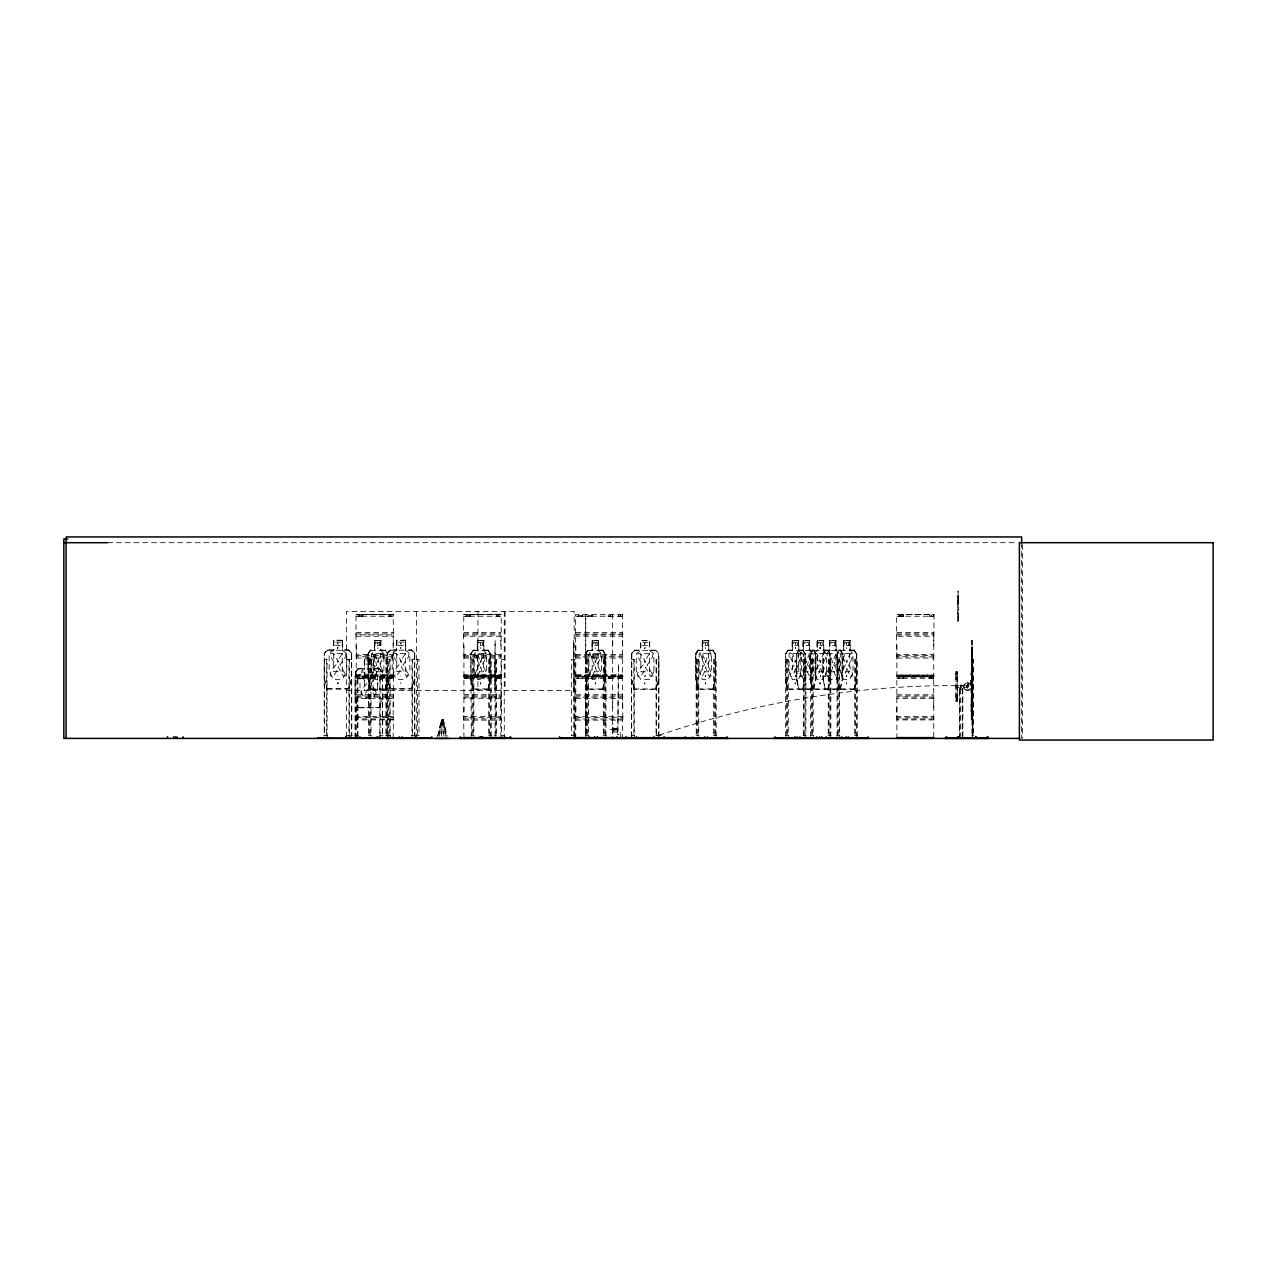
<?xml version="1.0" encoding="UTF-8"?>
<svg xmlns="http://www.w3.org/2000/svg" width="1277" height="1277" viewBox="0 0 1277 1277"><rect width="100%" height="100%" fill="white"/><g stroke="black" fill="none" stroke-linecap="round" stroke-linejoin="round"><path stroke-width="0.75" stroke-dasharray="5 3.75" d="M356.315 707.41L356.315 737.132M356.315 645.316L356.028 697.194L393.508 697.098L393.172 654.494L356.283 654.383L355.948 634.908L393.476 634.988L393.172 614.301M393.172 707.41L393.476 697.082M393.172 645.316L393.38 635.308M463.95 707.41L463.615 717.834M463.95 645.316L463.902 716.477L500.839 716.477L501.254 614.716L463.631 614.429L500.839 614.301L463.87 614.397L463.487 634.43L463.902 654.383L500.823 654.718M500.807 707.41L500.823 698.12M500.807 645.316L500.807 636.249L463.902 636.249M575.783 707.41L575.783 737.132M622.649 716.477L575.783 716.589L575.783 645.316M585.744 737.132L585.744 698.343M585.744 658.038L585.744 636.249M612.641 707.41L612.689 636.249M612.641 645.316L612.641 614.301M622.601 707.41L622.649 636.249L575.751 636.138M622.601 645.316L622.601 614.301M896.885 707.41L896.885 737.132M896.885 645.316L896.837 716.477L933.774 716.477L933.695 676.283M933.742 707.41L933.742 698.343L896.837 698.343M933.742 645.316L934.062 614.429L896.454 614.604L933.934 614.429M957.08 686.068C963.943 692.772 959.969 680.002 957.096 687.138M957.878 603.319L957.862 621.516L957.846 609.321M971.143 713.556L971.143 713.843M971.127 706.021L971.127 706.213M972.116 684.233L971.925 675.453M972.005 684.233L971.925 675.613M971.925 647.647L971.925 648.461L971.925 647.551M971.127 690.953L971.143 691.607M971.669 709.613L971.637 719.334L970.935 709.613M957.894 605.378L957.91 598.179M971.254 676.459L971.334 666.754L972.164 666.754L972.228 676.539L972.196 675.325M971.589 676.459L971.653 666.754M971.909 660.895L971.909 661.933L971.925 661.007M972.372 662.54L972.244 653.457L972.324 664.726M972.164 689.277L972.228 679.572M958.309 615.753L958.261 621.516L958.261 609.321M971.286 701.855L971.206 709.613L970.999 701.855M972.531 654.638L971.685 650.105L971.685 715.631M957.926 601.084L958.053 590.884L958.213 605.378M960.783 686.068L960.783 687.202M968.365 686.579C955.244 691.336 963.848 681.088 968.461 686.994C965.907 688.814 966.753 684.025 968.557 686.356M961.613 686.068L961.613 687.138M971.462 693.491L971.334 705.926L972.164 705.926L972.228 702.334M971.206 701.855L970.967 680.162L971.669 683.722M971.254 683.754L971.542 670.441M972.02 679.572L971.829 671.798M972.531 653.632L972.244 676.411M972.005 650.105L971.941 736.446M957.958 597.78L958.053 595.002L958.149 597.78M971.845 705.926L971.51 691.288M970.999 683.722L971.079 680.481M393.252 614.397L356.075 614.365L393.619 614.716L356.075 614.365L355.916 634.813M356.315 694.8L393.204 694.688M463.95 694.688L500.807 694.8M500.807 737.132L500.807 716.589M622.681 614.397L575.464 614.429L575.751 654.494M575.783 654.494L622.649 654.383M575.783 694.8L622.649 694.688M585.744 716.589L585.552 653.537L587.819 650.105L592.225 650.105M612.641 720.116L612.689 698.343M622.601 720.116L622.937 717.722L575.544 717.642M896.965 616.2L933.695 616.232L933.742 614.301L896.805 614.397L896.422 634.43L896.837 654.383L933.774 654.383L933.774 636.249L896.837 636.249M896.885 694.8L933.742 694.8M933.695 676.443L933.886 675.533L896.741 675.533L934.189 676.794L896.438 676.794L933.806 676.283L933.742 654.494M972.005 705.606L972.116 702.366M971.286 702.398L971.621 679.492L971.414 691.224M933.742 737.132L933.742 716.589M441.523 736.286L442.209 719.462L440.709 736.286M614.987 730.173L614.62 728.129L615.594 729.678M616.887 730.141C616.536 728.066 615.722 730.205 615.53 728.592M356.139 717.435L393.428 717.642L393.172 737.132M393.22 719.909L356.267 719.909M612.689 719.909L612.641 737.132M933.79 719.909L896.837 719.909M795.348 648.604L795.3 647.615M615.338 729.726L615.386 728.608M463.519 676.906L501.254 676.794L463.87 677.209L463.982 676.283L501.254 675.916L463.87 675.565M575.352 676.698L623.048 676.794L575.4 676.602L575.719 675.517L622.681 675.565L622.809 676.523M585.712 632.594L585.68 615.115M968.158 687.297L966.897 686.579L968.158 685.845M955.834 674.815L955.85 701.137M439.256 736.286L441.826 719.462L438.665 736.286M385.175 688.957L387.091 679.572M385.335 689.277L387.346 679.572L387.314 653.377L390.219 649.897L396.556 649.897L396.445 640.192L405.703 640.192L405.703 649.897L411.609 649.897M487.958 688.957L489.889 679.572L489.889 653.696M488.117 689.277L490.129 679.572L490.113 653.569L487.958 650.424M602.68 688.957L604.612 679.572L604.612 653.696L602.68 650.424M602.84 689.277L604.851 679.572L604.819 653.569L602.776 650.105M598.402 650.105L603.015 650.105L605.059 653.569L605.059 679.619L603.079 689.277L587.755 689.277L585.552 679.619L587.995 689.277M712.885 688.957L714.801 679.572M713.029 689.277L715.04 679.572M708.591 650.105L713.22 650.105L715.264 653.569L715.264 679.619L713.284 689.277L697.944 689.277L695.742 679.619L695.742 653.537L698.008 650.105L702.414 650.105M957.239 674.91L957.351 672.021L956.058 671.702M437.835 736.286L441.571 719.462L443.183 719.462L447.11 736.286M795.284 660.895L795.012 661.933L795.156 660.895M820.345 661.933L820.073 660.895M846.364 644.262L846.651 643.209L846.268 644.231M846.364 661.933L846.699 661.566M813.513 688.957L815.668 679.572L815.668 653.664L813.513 650.424M813.672 689.277L815.907 679.572L815.891 653.537L817.12 653.728L820.504 662.54C823.266 647.678 830.561 652.755 821.925 664.806C830.768 677.417 823.521 682.429 820.616 666.881C817.887 682.429 810.304 677.433 819.227 664.726L815.492 653.473L815.891 679.619M840.122 689.277L842.118 679.572L842.118 653.664M840.362 689.277L842.357 679.572L842.341 653.537L843.57 653.728L846.954 662.54C849.716 647.678 857.011 652.755 848.375 664.806C857.218 677.417 849.971 682.429 847.066 666.881C844.336 682.429 836.754 677.433 845.677 664.726L841.942 653.473L842.341 679.619M795.22 643.337L795.427 644.262L795.284 643.209M802.738 688.957L804.909 679.572L804.909 653.664L802.738 650.424M802.882 689.277L805.148 679.572M803.121 689.277L805.356 679.619L805.356 653.537L802.818 650.105L802.962 640.4L809.666 640.4L809.666 650.105M820.121 643.337L820.345 644.262M827.799 689.277L830.05 679.572M828.039 689.277L830.273 679.619L830.273 653.537L827.735 650.105M854.09 688.957L856.26 679.572L856.26 653.664L854.09 650.424M854.249 689.277L856.5 679.572M849.971 650.105L854.425 650.105L856.723 653.537L856.723 679.619L854.489 689.277L787.606 689.277L785.594 679.619L787.845 689.277M377.8 643.337L377.673 643.879M437.612 736.286L441.539 719.462M480.375 644.262L480.439 643.991M480.375 661.933L480.663 660.895M595.098 644.262L595.162 643.991M595.098 661.933L595.369 660.895M705.303 644.262L705.367 643.991M705.303 661.933L705.638 661.566M377.737 660.895L378.008 661.933M480.28 644.231L480.535 643.209M480.28 661.917L480.535 660.895M595.002 644.231L595.242 643.209M595.002 661.917L595.242 660.895M613.63 729.183L613.678 730.157L613.63 728.113M614.46 729.678L614.045 728.113L613.694 729.997M615.642 730.173L615.961 728.401M616.887 728.257L616.344 729.646L616.089 728.257M616.488 729.678L616.168 728.592M705.207 644.231L705.447 643.209M705.207 661.917L705.447 660.895M846.268 661.901L846.428 661.678M575.432 634.046L622.968 633.935M644.614 644.262L644.997 643.209M644.614 661.933L644.997 660.895M338.07 661.741L337.687 660.688M401.138 661.741L400.739 660.688M658.565 679.572L655.42 688.957L634.461 688.957L631.844 679.572L631.844 653.696L634.573 650.424L655.532 650.424L658.565 653.664M634.35 689.277L631.429 679.619L634.238 689.277L655.755 689.277L658.756 679.619L658.868 653.537L655.548 650.105M655.755 689.277L658.868 679.619M337.591 643.672L338.15 644.087M351.462 679.364L348.318 688.75L327.295 688.75M368.446 662.38L369.053 662.779M368.845 680.178L368.814 680.066M379.173 707.458L382.334 698.072M379.397 707.777L382.637 698.12L379.508 707.777L357.927 707.777L355.118 698.12L355.118 672.085L358.135 668.605M400.643 643.672L401.217 644.087M390.363 688.75L411.481 688.75L414.418 679.364M411.481 688.75L414.833 679.412L411.593 689.069L390.123 689.069L387.314 679.412L390.235 689.069M644.901 643.337L644.566 644.278M337.687 643.001L338.07 644.055M368.207 662.731L368.638 661.694L369.069 662.731M400.739 643.001L401.138 644.055M644.486 661.901L644.949 660.863M622.968 634.813L575.496 634.988M393.38 719.174L356.028 718.855M795.348 647.918L795.14 647.599M622.857 719.079L575.544 718.951M393.555 677.002L355.868 676.794L393.38 677.081M585.457 675.661L585.473 677.033M613.04 677.002L612.784 675.533M826.554 671.798L823.298 679.572L824.942 689.277M355.948 633.935L393.539 633.935M355.948 655.724L393.539 655.724M355.948 696.029L393.539 696.029M463.615 655.74L501.095 655.644M575.416 655.724L623.032 655.915M575.496 695.949L622.968 696.029M896.518 633.935L934.03 633.759M896.518 655.724L934.03 655.644M896.518 696.029L934.03 695.949M896.518 717.818L934.078 717.722M393.428 656.873L356.028 656.777M622.857 656.873L575.544 656.873M622.857 697.178L575.544 697.178M933.998 656.873L896.582 656.777M933.998 697.178L896.55 696.987M933.998 718.951L896.63 718.951M388.495 616.2L391.736 616.2M388.495 678.279L391.736 678.279M496.13 616.2L499.355 616.2M496.13 678.279L499.355 678.279M607.964 616.2L611.204 616.2M617.924 616.2L621.165 616.2M607.964 678.279L611.204 678.279M617.924 678.279L621.165 678.279M929.065 616.2L932.29 616.2M929.065 678.279L932.29 678.279M957.239 701.233L957.08 698.327L957.239 700.69M798.795 650.105L796.72 653.696L796.736 679.619L798.732 689.277M796.96 653.696L798.891 650.424M825.006 650.105L822.947 653.569L822.947 679.619M825.245 650.105L823.17 653.696L823.186 679.619L817.232 679.572L813.976 671.798L813.976 653.664L817.232 650.424L817.248 640.4M823.41 653.696L825.341 650.424M785.722 736.446L785.594 653.569L787.67 650.105L792.347 650.105M785.834 679.619L785.834 653.569L787.909 650.105M786.057 653.696L788.005 650.424M812.507 689.277L810.512 679.619L810.512 653.569L812.571 650.105M810.624 736.446L810.751 653.569L812.81 650.105M812.922 650.424L810.959 653.696L810.959 679.572L812.922 688.957M837.073 736.446L836.962 653.569L839.26 650.105M839.197 689.277L837.169 679.572L837.201 653.569L839.356 650.424M358.039 616.2L363.769 616.2M358.039 678.279L363.769 678.279M465.674 616.2L471.405 616.2M465.674 678.279L471.405 678.279M577.507 616.2L583.238 616.2M587.468 616.2L593.198 616.2M577.507 678.279L583.238 678.279M587.468 678.279L593.198 678.279M898.609 616.2L904.339 616.2M898.609 678.279L904.339 678.279M387.314 679.619L385.574 689.277L370.25 689.277L368.047 679.619L368.047 653.537L370.314 650.105L374.704 650.105M368.255 653.664L370.553 650.105M370.633 650.424L368.494 653.664L368.494 736.446M490.113 679.619L488.357 689.277L473.033 689.277L470.83 679.619L470.83 653.537L473.352 650.105M471.053 653.664L473.432 650.424M585.76 653.664L588.058 650.105M588.154 650.424L586.015 653.664L586.015 736.446M695.965 653.664L698.264 650.105M698.343 650.424L696.204 653.664L696.204 736.446M480.567 682.972L480.567 683.977M595.29 682.972L595.29 683.977M393.38 676.523L393.252 675.517L356.315 676.251M631.381 736.446L631.429 653.569L634.446 650.105M631.732 653.696L634.461 650.424M327.407 650.216L324.55 653.489L324.55 736.238M355.421 672.197L358.262 668.925M390.331 649.897L387.314 653.377M390.459 650.216L387.617 653.489L387.665 736.446M393.14 676.443L356.251 676.283M622.569 676.443L575.719 676.283M820.393 675.485L820.409 676.363M377.545 675.485L377.944 676.459L377.609 675.565M480.344 675.485L480.615 676.523L480.36 675.613M595.066 675.485L595.449 676.459L595.082 675.613M705.255 675.485L705.527 676.523L705.367 675.533M826.634 653.664L829.874 650.424L829.874 640.719M393.14 616.232L356.395 616.2M393.14 678.326L356.363 678.326M500.76 616.232L464.03 616.2M463.95 675.054L500.807 675.054L464.03 675.054M500.76 678.326L463.982 678.326M622.569 616.232L575.863 616.2M622.569 678.326L575.831 678.326M933.695 678.326L896.917 678.326M820.265 676.395L820.361 675.613M933.663 678.279L933.742 675.054L896.885 675.054L933.695 675.086M377.769 682.972L377.769 683.977M645.268 675.629L644.709 676.459L645.268 675.485M400.962 647.742L400.563 648.349M795.411 683.945L795.044 682.908L795.156 683.849M617.014 728.816L610.438 729.375M956.074 671.702L955.85 674.815M957.255 698.104L956.058 698.024L956.058 674.99L957.255 674.91M957.255 701.233L956.058 701.312M820.249 648.604L820.153 647.487M846.699 648.604L846.491 647.599M613.535 727.938L613.423 730.348L614.029 728.305M644.693 682.86L644.949 683.977M368.383 666.003L368.51 666.594M337.543 682.652L337.814 683.77M400.611 682.652L400.866 683.77M368.415 701.36L368.415 702.462M846.699 683.961L846.443 682.844M705.495 647.599L705.686 648.54M622.681 677.129L575.719 677.129M705.479 682.972L705.479 683.977L705.638 682.844M337.83 648.397L337.894 647.407L337.639 648.285M400.898 648.397L400.707 647.391M644.949 683.849L644.662 682.908M337.735 660.656L338.213 661.709M400.786 660.656L401.265 661.709M107.731 542.693L1017.402 542.693M356.283 632.594L393.204 632.594M463.902 632.594L500.839 632.594M575.751 632.594L622.649 632.594M896.837 632.594L933.774 632.594M463.647 633.871L501.063 633.775M463.647 634.988L501.095 634.988M896.582 634.988L934.03 634.988M356.283 636.249L393.204 636.249L393.172 654.383M348.445 649.897L351.782 653.329L348.557 649.897L342.523 649.897L342.635 640.192L333.393 640.192L333.505 649.897L327.151 649.897L324.246 653.377L324.246 679.412L327.183 689.069M381.137 640.4L374.464 640.4L374.464 650.105M342.332 640.511L333.696 640.511L333.696 650.216L329.131 653.457L329.131 671.59L333.696 679.364L342.22 679.364L346.785 671.59L346.785 653.457L342.22 650.216L342.22 640.511M374.672 640.719L380.913 640.719M405.384 640.511L396.748 640.511L396.748 650.216L392.183 653.457L392.183 671.59L396.748 679.364L405.288 679.364L409.853 671.59L409.853 653.457L405.288 650.216L405.288 640.511M477.47 640.719L483.712 640.719M592.193 640.719L598.434 640.719M702.382 640.719L708.623 640.719M792.315 640.719L798.636 640.719M803.185 640.719L809.458 640.719M817.232 640.719L823.537 640.719M829.635 640.719L835.892 640.719M843.682 640.719L849.987 640.719M377.944 648.604L377.88 647.599M644.693 648.604L645.156 647.519L644.646 648.54M819.978 648.604L820.137 647.599M327.295 650.216L348.429 650.216L351.367 653.457L351.462 736.238M380.881 650.105L385.51 650.105M390.363 650.216L411.481 650.216L414.53 653.457L414.53 736.238M473.097 650.105L477.502 650.105M483.68 650.105L488.309 650.105M634.334 650.105L640.655 650.105L640.543 640.4L649.77 640.4L649.658 650.105L655.66 650.105M803.201 650.105L798.556 650.105L796.497 653.569L796.497 679.619L798.492 689.277M809.426 650.105L817.248 650.105M823.521 650.105L829.651 650.105M835.876 650.105L843.698 650.105M370.394 650.424L385.415 650.424M473.192 650.424L488.213 650.424M587.915 650.424L602.92 650.424M698.104 650.424L713.125 650.424M787.765 650.424L854.329 650.424M414.722 653.329L414.881 736.238M368.047 653.537L368.287 679.619L370.49 689.277M470.83 653.537L471.293 736.446M490.113 653.569L490.464 736.446M631.429 653.569L631.732 736.446M695.742 653.537L695.997 679.619L698.2 689.277M715.264 653.569L715.264 679.619M856.723 653.537L856.5 736.446M463.695 656.873L501.095 656.777M356.283 658.038L393.204 658.038M463.902 658.038L500.839 658.038M575.751 658.038L622.649 658.038M896.837 658.038L933.774 658.038M351.813 659.267L348.956 659.267L348.956 736.238M387.25 659.267L390.123 659.267L390.123 738.218M414.881 659.267L412.008 659.267L412.008 736.238M346.37 659.475L349.052 659.475M368.494 659.475L371.032 659.475L371.032 736.446M416.302 659.475L418.984 659.475L418.984 735.536M471.293 659.475L473.831 659.475L473.831 736.446M495.029 659.475L496.242 659.475L496.083 738.409M504.271 659.475L501.59 659.475L501.59 735.536M586.015 659.475L588.553 659.475L588.553 736.446M631.381 659.475L634.238 659.475L634.238 738.409M696.204 659.475L698.742 659.475L698.742 736.446M785.722 659.475L788.276 659.475L788.276 738.409M803.345 659.475L805.899 659.475L805.899 736.446M810.624 659.475L813.178 659.475L813.178 738.409M837.073 659.475L839.627 659.475L839.627 738.409M971.941 659.475L973.585 659.475L973.521 736.446M371.559 660.832L366.084 660.832L366.084 664.072L371.559 664.072M705.367 661.678L705.574 660.895M494.806 662.731L495.125 689.277M971.334 667.073L972.164 667.073M358.023 668.605L364.36 668.605L364.248 658.9L373.491 658.9L373.491 668.605M373.395 668.605L379.413 668.605M358.151 668.925L379.285 668.925M803.425 671.798L809.458 671.798L809.458 653.664L811.198 653.473L807.431 664.806C816.211 677.401 809.027 682.445 806.138 666.881C805.739 679.795 796.162 679.731 795.715 666.881C792.985 682.429 785.387 677.433 794.326 664.726C785.93 652.866 792.778 647.647 795.603 662.54C798.348 647.678 805.659 652.755 797.008 664.806L800.998 676.491L804.749 664.726C796.433 652.882 803.217 647.631 806.026 662.54L809.426 653.728L803.425 653.664L803.345 736.446M823.298 671.798L817.232 671.798L817.232 653.664L823.298 653.664L823.41 679.572L825.181 689.277M829.874 671.798L835.892 671.798L835.892 653.664L837.648 653.473L833.881 664.806C842.66 677.401 835.477 682.445 832.588 666.881C829.874 682.445 822.34 677.401 831.199 664.726C822.883 652.882 829.667 647.631 832.476 662.54L835.876 653.728L829.874 653.664L829.811 679.572L835.892 679.572L839.133 671.798L839.133 653.664L835.892 650.424L835.876 640.4M957.08 674.687L957.08 672.021L957.718 701.616L957.495 672.021L956.058 672.021L956.058 674.687L957.495 674.687M393.252 677.129L356.044 677.033M500.871 677.209L463.743 677.081M933.806 677.129L896.757 677.113M382.685 679.204L379.812 679.204L379.812 736.446M351.67 679.412L348.525 689.069L327.072 689.069M470.83 679.619L473.288 689.277M810.512 679.619L812.763 689.277M837.201 679.619L838.957 689.277M377.928 682.844L377.864 683.849M480.727 682.844L480.727 683.977L480.759 682.908M595.449 682.844L595.449 683.977L595.481 682.908M819.994 682.844L820.153 683.977L820.153 682.972M971.685 683.578L971.685 709.677M966.897 686.579L968.573 686.579M370.394 688.957L385.415 688.957M473.192 688.957L488.213 688.957M587.915 688.957L602.92 688.957M698.104 688.957L713.125 688.957M787.765 688.957L854.329 688.957M959.538 689.069L962.858 689.069M573.932 689.277L573.596 640.4L573.932 736.446M346.37 690.442L574.203 690.442M463.647 695.949L501.095 695.949M463.695 697.178L501.095 697.082M393.428 717.642L393.172 716.589L356.315 716.589L356.283 698.343L393.204 698.343L393.172 716.477M500.839 698.343L463.902 698.232M575.751 698.343L622.649 698.343L622.857 717.642M957.495 698.327L956.058 698.327L956.058 701.009L957.495 701.009M368.526 701.472L368.526 702.35M971.909 702.446L972.244 653.537M971.334 705.606L972.164 705.606M358.151 707.458L379.285 707.458M972.02 715.631L971.398 670.441M501.095 717.738L463.647 717.738L463.95 737.132M463.695 718.951L501.095 718.855M463.902 720.116L500.839 720.116M575.751 720.116L622.649 720.116L622.601 737.132M612.593 727.443L613.311 736.079M612.481 727.938L612.593 730.348M616.887 727.938L617.014 730.348M614.173 728.401L614.54 730.157M612.481 728.768L612.481 729.662M617.014 728.672L617.014 729.598M610.438 729.422L617.014 729.47M614.524 729.869L614.748 728.624M612.593 731.976L620.734 731.976L620.734 737.116M323.911 735.329L327.343 735.329L327.343 736.159M352.101 735.329L348.669 735.329L348.669 736.159M386.963 735.329L390.411 735.329L390.411 736.159M415.169 735.329L411.721 735.329L411.721 736.159M656.426 735.265L663.002 735.265L663.002 736.079M346.067 735.536L349.355 735.536M354.767 735.536L358.214 735.536M368.255 735.536L371.304 735.536M379.524 735.536L382.972 735.536M385.654 735.536L388.703 735.536M415.999 735.536L419.287 735.536M471.037 735.536L474.102 735.536M488.452 735.536L491.501 735.536M494.726 735.536L496.545 735.536M501.286 735.536L504.575 735.536M571.218 735.536L575.257 735.536M585.76 735.536L588.809 735.536M603.159 735.536L606.208 735.536M631.093 735.536L634.525 735.536M655.771 735.536L659.219 735.536M695.965 735.536L699.014 735.536M713.364 735.536L716.413 735.536M785.451 735.536L788.532 735.536M803.089 735.536L806.17 735.536M810.368 735.536L813.449 735.536M827.991 735.536L831.072 735.536M836.818 735.536L839.899 735.536M854.441 735.536L857.521 735.536M971.637 735.536L973.888 735.536M846.603 682.972L846.507 683.849M846.811 675.613L846.555 676.523L846.843 675.485M595.226 647.95L595.497 648.54M795.475 675.485L795.204 676.523L795.459 675.613M373.092 668.925L377.657 672.165L377.657 690.298L373.092 698.072L364.552 698.072L359.986 690.298L359.986 672.165L364.552 668.925L364.552 659.219L373.187 659.219L373.092 668.925L373.395 658.9M823.298 650.424L826.554 653.664L826.634 671.798L829.874 679.572M809.458 650.424L812.683 653.664L812.683 671.798L809.458 679.572L803.425 679.572L800.184 671.798L800.184 653.664L803.425 650.424L803.425 640.719M411.497 649.897L414.833 653.329M379.301 668.605L382.637 672.037L382.685 736.446M379.173 668.925L382.334 672.165L382.334 736.446M585.744 614.301L585.712 694.688M854.185 650.105L856.5 653.664M827.64 650.424L830.05 653.664M840.298 650.105L842.581 653.537M840.058 650.105L842.357 653.664M813.609 650.105L816.131 653.537M712.981 650.105L715.04 653.696M712.885 650.424L714.801 653.696M488.053 650.105L490.352 653.569M385.271 650.105L387.554 653.569L385.175 650.424M356.028 697.082L356.283 698.343M387.617 679.364L390.459 688.75M355.421 698.072L358.262 707.458M324.55 679.364L327.407 688.75M820.201 643.209L820.441 644.231M820.201 660.895L820.441 661.917M377.864 643.209L378.104 644.231M377.864 660.895L378.104 661.901M696.204 679.572L698.343 688.957M586.015 679.572L588.154 688.957M471.293 679.572L473.432 688.957M368.494 679.572L370.633 688.957M443.151 719.462L446.886 736.286M796.96 679.572L798.891 688.957M446.056 736.286L443.007 719.462L445.737 738.154M444.013 736.286L442.64 719.462L443.199 736.286M614.891 728.592L614.955 729.678M971.797 705.606L971.653 701.392M972.132 653.664L972.148 640.4M971.589 702.366L971.653 705.926M972.164 650.105L972.228 653.664M972.404 664.806L972.515 676.539L972.372 666.881M971.733 671.798L972.005 689.277M971.845 666.754L971.909 676.108M958.213 598.179L958.229 610.39M1022.43 544.672L1022.43 738.409M1021.648 542.693L1021.648 738.409M972.962 659.475L973.026 738.409M972.34 650.424L971.829 640.4L972.547 736.446L972.499 659.475M962.858 736.446L962.858 688.255L961.597 688.255L961.629 684.967L960.767 684.967L960.767 688.255L959.538 688.255L959.538 736.446M962.523 689.069L962.539 736.446M962.235 689.069L962.219 736.446M960.176 689.069L960.16 736.446M959.873 689.069L959.857 736.446M957.08 674.99L957.096 698.024M956.473 672.021L956.473 674.687M956.473 698.327L956.473 701.009M931.46 615.099L931.46 616.2M931.46 677.177L931.46 678.279M929.768 615.099L929.895 616.2M929.895 677.177L929.895 678.279M903.477 615.865L899.471 615.865M903.238 615.227L903.238 616.232M903.238 677.305L903.238 678.326M899.71 615.227L899.71 616.232M899.71 677.305L899.71 678.326M857.266 736.446L857.266 659.475L854.712 659.475L854.712 736.446M855.478 659.475L855.478 736.446M850.211 650.105L850.211 640.4L843.458 640.4L843.458 650.105M849.971 640.4L849.987 650.424M849.748 640.719L849.748 650.424L853.004 653.664L853.004 671.798L849.748 679.572L843.682 679.572L840.426 671.798L840.426 653.664L843.682 650.424L843.698 640.4M843.921 640.719L843.921 650.424M838.861 659.475L838.861 736.446M837.84 659.475L837.84 736.446M837.409 653.696L837.409 679.572M836.116 650.105L836.116 640.4L829.412 640.4L829.412 650.105M835.653 640.719L835.653 650.424M830.816 736.446L830.816 659.475L828.262 659.475L828.262 736.446M830.034 653.537L830.05 736.446M829.651 640.4L829.635 650.424M829.028 659.475L829.028 736.446M823.761 650.105L823.761 640.4L817.009 640.4L817.009 650.105M823.521 640.4L823.537 650.424M819.946 647.551L819.946 648.54M819.962 682.908L819.962 683.913M817.472 640.719L817.472 650.424M812.427 659.475L812.427 736.446M811.39 659.475L811.39 736.446M809.426 640.4L809.203 650.424M805.117 653.537L805.148 736.446M804.111 659.475L804.111 736.446M803.201 640.4L803.185 650.424M798.843 650.105L798.843 640.4L792.107 640.4L792.107 650.105M798.604 640.4L798.636 650.424M798.396 640.719L798.396 650.424L801.653 653.664L801.653 671.798L798.396 679.572L792.315 679.572L789.074 671.798L789.074 653.664L792.315 650.424L792.347 640.4M792.554 640.719L792.554 650.424M787.51 659.475L787.51 736.446M786.488 659.475L786.488 736.446M716.142 736.446L716.142 659.475L713.604 659.475L713.604 736.446M715.375 659.475L715.375 736.446M714.386 659.475L714.386 738.409M708.831 650.105L708.831 640.4L702.174 640.4L702.174 650.105M708.591 640.4L708.384 650.424L711.592 653.664L711.592 671.798L708.384 679.572L702.382 679.572L699.173 671.798L699.173 653.664L702.382 650.424L702.414 640.4M705.67 682.908L705.67 683.913M702.637 640.719L702.637 650.424M697.976 659.475L697.976 736.446M696.971 659.475L696.971 736.446M658.932 736.446L658.932 659.475L656.059 659.475L656.059 736.446M658.453 653.664L658.565 736.446M656.426 659.475L656.426 736.446M633.887 659.475L633.887 736.446M620.335 615.099L620.335 616.2M620.446 677.177L620.335 678.279M618.754 615.099L618.754 616.2M618.754 677.177L618.754 678.279M610.374 615.099L610.374 616.2M610.374 677.177L610.374 678.279M608.794 615.099L608.794 616.2M608.682 677.177L608.794 678.279M605.952 736.446L605.952 659.475L603.414 659.475L603.414 736.446M605.186 659.475L605.186 736.446M604.181 659.475L604.181 738.409M598.642 650.105L598.642 640.4L591.969 640.4L591.969 650.105M598.402 640.4L598.434 650.424M598.179 640.719L598.179 650.424L601.403 653.664L601.403 671.798L598.179 679.572L592.193 679.572L588.984 671.798L588.984 653.664L592.193 650.424L592.225 640.4M592.432 640.719L592.432 650.424M592.352 615.865L588.33 615.865M592.113 615.227L592.113 616.232M592.113 677.305L592.113 678.326M588.569 615.227L588.569 616.232M587.771 659.475L587.771 736.446M586.782 659.475L586.782 736.446M585.712 720.116L585.712 735.664M582.392 615.865L578.369 615.865M582.152 615.227L582.152 616.232M582.152 677.305L582.152 678.326M578.609 615.227L578.609 616.232M578.609 677.305L578.609 678.326M574.953 738.409L574.953 659.475L571.521 659.475L571.521 735.536M574.203 735.536L574.203 611.491L346.37 611.491L346.37 735.536M505.069 611.491L505.069 690.442M504.255 611.491L504.271 735.536M498.653 615.099L498.525 616.2M498.525 677.177L498.525 678.279M496.961 615.099L496.961 616.2M496.961 677.177L496.961 678.279M496.051 659.475L496.051 736.446M495.045 736.446L495.125 640.4L494.806 689.277M491.23 736.446L491.23 659.475L488.692 659.475L488.692 736.446M489.458 659.475L489.458 738.409M483.919 650.105L483.919 640.4L477.263 640.4L477.263 650.105M483.68 640.4L483.712 650.424M483.472 640.719L483.472 650.424L486.681 653.664L486.681 671.798L483.472 679.572L477.47 679.572L474.262 671.798L474.262 653.664L477.47 650.424L477.502 640.4M480.775 647.551L480.775 648.54M477.933 611.491L477.933 690.442M473.065 659.475L473.065 736.446M472.059 659.475L472.059 736.446M470.543 615.865L466.536 615.865M470.303 615.227L470.303 616.232M470.303 677.305L470.303 678.326M466.775 615.227L466.775 616.232M466.775 677.305L466.775 678.326M417.435 659.475L417.419 735.536M416.398 611.491L416.302 735.536M412.359 659.267L412.359 736.238M405.591 640.192L405.384 650.216M396.86 640.511L396.86 650.216M390.89 615.099L390.89 616.2M390.89 677.177L390.89 678.279M389.772 659.267L389.772 736.238M389.325 615.099L389.325 616.2M389.198 677.177L389.325 678.279M388.431 736.446L388.431 659.475L385.893 659.475L385.893 736.446M387.091 653.696L387.25 736.238M386.676 659.475L386.676 738.409M380.881 640.4L380.913 650.424M380.674 640.719L380.674 650.424L383.882 653.664L383.882 671.798L380.674 679.572L374.672 679.572L371.463 671.798L371.463 653.664L374.672 650.424L374.704 640.4M380.163 679.204L380.163 736.446M374.927 640.719L374.927 650.424M373.092 690.298L373.092 672.165L364.552 672.165L364.552 690.298M370.266 659.475L370.266 736.446M369.276 659.475L369.276 736.446M364.663 659.219L364.663 668.925M362.907 615.865L358.901 615.865M362.668 615.227L362.668 616.232M362.668 677.305L362.668 678.326M359.14 615.227L359.14 616.232M359.14 677.305L359.14 678.326M357.927 736.446L357.927 679.204L355.054 679.204L355.054 738.409M357.576 679.204L357.576 736.446M355.533 672.197L355.405 736.446M351.67 653.329L351.813 736.238M349.307 659.267L349.307 736.238M342.523 640.192L342.332 650.216M337.511 647.343L337.511 648.349M333.808 640.511L333.808 650.216M327.056 738.218L327.056 659.267L324.198 659.267L324.198 736.238M326.704 659.267L326.704 736.238M659.06 735.265A973.409 895.816 -59 0 1 963.896 685.621M968.189 686.451L968.189 686.292M971.127 673.266L971.127 674.304L971.127 673.266M971.35 709.613L971.302 719.334L971.254 709.613M971.909 643.209L971.909 644.262L971.925 643.337M972.547 679.572L972.483 689.277L971.685 689.277L971.621 679.572L972.563 679.619M338.197 683.195C337.751 684.775 337.351 681.806 338.197 683.195M337.543 675.661L337.559 675.565M368.415 694.369L368.43 694.273M400.611 675.661L400.627 675.565M617.685 734.291L618.579 734.53L617.685 734.291M372.629 653.632L376.699 664.806C367.968 677.385 375.103 682.445 377.976 666.881C380.674 682.461 388.16 677.385 379.349 664.726C387.617 652.898 380.881 647.615 378.088 662.54L374.704 653.728L372.629 653.632M475.411 653.632L479.482 664.806C470.766 677.385 477.901 682.445 480.775 666.881C483.472 682.461 490.959 677.385 482.147 664.726C490.416 652.898 483.68 647.615 480.886 662.54L477.502 653.728L475.411 653.632M590.134 653.632L594.204 664.806C585.489 677.385 592.624 682.445 595.497 666.881C598.195 682.461 605.681 677.385 596.854 664.726C605.138 652.898 598.402 647.615 595.593 662.54L592.225 653.728L590.134 653.632M700.339 653.632L704.409 664.806C695.678 677.385 702.813 682.445 705.686 666.881C708.384 682.461 715.87 677.385 707.059 664.726C715.328 652.898 708.591 647.615 705.798 662.54L702.414 653.728L700.339 653.632M346.099 675.741L343.162 676.044L338.134 666.674C334.638 681.471 323.448 678.247 336.186 664.535C324.182 651.621 334.382 648.173 337.99 662.332C341.502 648.237 352.324 651.493 339.969 664.599L346.099 675.741M376.97 694.449L374.033 694.752L369.005 685.382C365.509 700.179 354.304 696.955 367.058 683.243C355.054 670.329 365.238 666.881 368.845 681.04C372.357 666.945 383.18 670.202 370.841 683.307L376.97 694.449M409.167 675.741L406.23 676.044L401.201 666.674C397.706 681.471 386.5 678.247 399.254 664.535C387.25 651.621 397.434 648.173 401.058 662.332C404.554 648.237 415.376 651.493 403.037 664.599L409.167 675.741M653.217 675.948L650.296 676.251L645.284 666.881C641.788 681.695 630.63 678.454 643.337 664.726C631.381 651.845 641.533 648.381 645.14 662.54C648.636 648.429 659.411 651.717 647.104 664.806L653.217 675.948M653.904 671.798L649.339 679.572L640.846 679.572L636.281 671.798L636.281 653.664L640.846 650.424L640.846 640.719L649.466 640.719L649.339 650.424L653.904 653.664L653.904 671.798M356.363 675.006L393.172 675.054L356.315 675.054M575.831 675.006L622.601 675.054L575.783 675.054M340.704 642.123L335.212 642.123L335.212 645.364L340.704 645.364L340.704 642.123M403.755 642.123L398.28 642.123L398.28 645.364L403.755 645.364L403.755 642.123M379.604 642.331L375.741 642.331L375.741 645.571L379.604 645.571L379.604 642.331M482.403 642.331L478.54 642.331L478.54 645.571L482.403 645.571L482.403 642.331M597.109 642.331L593.262 642.331L593.262 645.571L597.109 645.571L597.109 642.331M647.822 642.331L642.363 642.331L642.363 645.571L647.822 645.571L647.822 642.331M707.314 642.331L703.451 642.331L703.451 645.571L707.314 645.571L707.314 642.331M797.311 642.331L793.4 642.331L793.4 645.571L797.311 645.571L797.311 642.331M808.373 642.331L804.494 642.331L804.494 645.571L808.373 645.571L808.373 642.331M822.212 642.331L818.318 642.331L818.318 645.571L822.212 645.571L822.212 642.331M834.823 642.331L830.944 642.331L830.944 645.571L834.823 645.571L834.823 642.331M848.662 642.331L844.767 642.331L844.767 645.571L848.662 645.571L848.662 642.331M342.22 653.457L333.696 653.457L333.696 671.59L342.22 671.59L342.22 653.457M405.288 653.457L396.748 653.457L396.748 671.59L405.288 671.59L405.288 653.457M380.674 653.664L374.672 653.664L374.672 671.798L380.674 671.798L380.674 653.664M483.472 653.664L477.47 653.664L477.47 671.798L483.472 671.798L483.472 653.664M598.179 653.664L592.193 653.664L592.193 671.798L598.179 671.798L598.179 653.664M649.339 653.664L640.846 653.664L640.846 671.798L649.339 671.798L649.339 653.664M708.384 653.664L702.382 653.664L702.382 671.798L708.384 671.798L708.384 653.664M798.396 653.664L792.315 653.664L792.315 671.798L798.396 671.798L798.396 653.664M849.748 653.664L843.682 653.664L843.682 671.798L849.748 671.798L849.748 653.664M618.435 664.774L617.829 733.94L618.435 664.774M966.561 683.003L966.513 683.003A3.703 3.703 0 0 0 964.901 689.197A3.703 3.703 0 0 0 971.095 687.537A3.703 3.703 0 0 0 966.561 683.003M968.221 684.312L967.327 684.312L967.391 688.846L968.221 688.846L968.221 684.312M965.62 689.788A3.703 3.703 0 0 0 971.174 686.579A3.703 3.703 0 0 0 965.62 683.371A3.703 3.703 0 0 0 965.62 689.788"/><path stroke-width="1.5" d="M402.111 738.154L431.722 738.25L317.526 738.218L328.907 737.803L318.675 738.01M945.858 738.218L987.903 738.345L944.629 738.409M460.103 738.218L510.545 738.25L459.289 738.409M685.015 738.218L727.347 738.218M774.628 738.218L868.36 738.218M625.746 738.218L636.026 738.218M67.841 538.99L63.85 538.99L63.85 738.409L1019.653 738.409M63.85 542.693L107.651 542.693M393.252 737.643L347.121 737.803L399.637 738.218M463.87 737.611L500.871 737.611M575.719 737.611L692.772 737.691M896.805 737.611L933.806 737.611M559.629 738.01L617.142 738.218M559.629 738.345L728.161 738.409M773.798 738.345L869.174 738.409M896.837 738.314L933.774 738.314M420.388 738.01L410.364 738.01M664.551 738.218L654.287 738.218M1021.648 542.917L1021.648 536.947L66.101 536.947L66.101 738.409M987.871 736.765L987.903 738.409M987.249 736.765L987.217 738.409M976.011 736.765L976.027 738.409M975.979 736.765L975.963 738.409M958.277 736.765L958.309 738.409M957.654 736.765L957.606 738.409M946.528 736.765L946.528 738.409M946.417 736.765L946.433 738.409M868.073 736.765L868.073 738.409M848.247 736.765L848.247 738.409M846.092 736.765L846.092 738.409M841.623 736.765L841.623 738.409M826.267 736.765L826.267 738.409M821.797 736.765L821.797 738.409M819.642 736.765L819.642 738.409M816.721 736.765L816.721 738.409M799.817 736.765L799.817 738.409M796.88 736.765L796.88 738.409M794.741 736.765L794.741 738.409M774.9 736.765L774.9 738.409M727.076 736.765L727.076 738.409M707.49 736.765L707.49 738.409M704.856 736.765L704.856 738.409M692.709 737.116L692.772 738.409M685.286 736.765L685.286 738.409M664.168 736.765L664.168 738.409M653.904 736.765L653.904 738.409M636.409 736.765L636.409 738.409M626.129 736.765L626.129 738.409M616.871 736.765L616.871 738.409M597.301 736.765L597.301 738.409M594.667 736.765L594.667 738.409M589.24 736.765L589.24 738.409M575.081 736.765L575.081 738.409M574.602 736.765L574.602 738.409M574.411 736.765L574.411 738.409M559.629 736.765L559.629 738.409M510.529 736.765L510.545 738.409M510.337 736.765L510.337 738.409M504.67 736.765L504.67 738.409M504.479 736.765L504.479 738.409M502.148 736.765L502.148 738.409M482.578 736.765L482.578 738.409M480.934 736.765L481.03 738.409M480.743 736.765L480.727 738.409M479.944 736.765L479.944 738.409M460.374 736.765L460.374 738.409M449.169 738.409L435.553 738.409M431.706 736.765L431.722 738.409M416.094 736.765L416.094 738.409M415.903 736.765L415.903 738.409M402.111 736.765L402.127 738.409M399.366 736.765L399.366 738.409M387.809 736.765L387.809 738.409M379.78 736.765L379.78 738.409M377.784 736.765L377.784 738.409M377.146 736.765L377.146 738.409M359.954 736.765L359.954 738.409M357.576 736.765L357.576 738.409M349.93 736.765L349.93 738.409M346.163 736.765L346.163 738.409M345.971 736.765L345.971 738.409M183.122 736.765L183.122 738.409M176.992 736.765L176.992 738.409M175.316 736.765L175.412 738.409M173.752 736.765L173.752 738.409M167.495 736.765L167.495 738.409M1213.15 542.693L1019.397 542.693L1019.397 740.053L1213.15 740.053L1213.15 542.693M612.593 738.409L612.593 737.116L612.529 738.409"/></g></svg>
